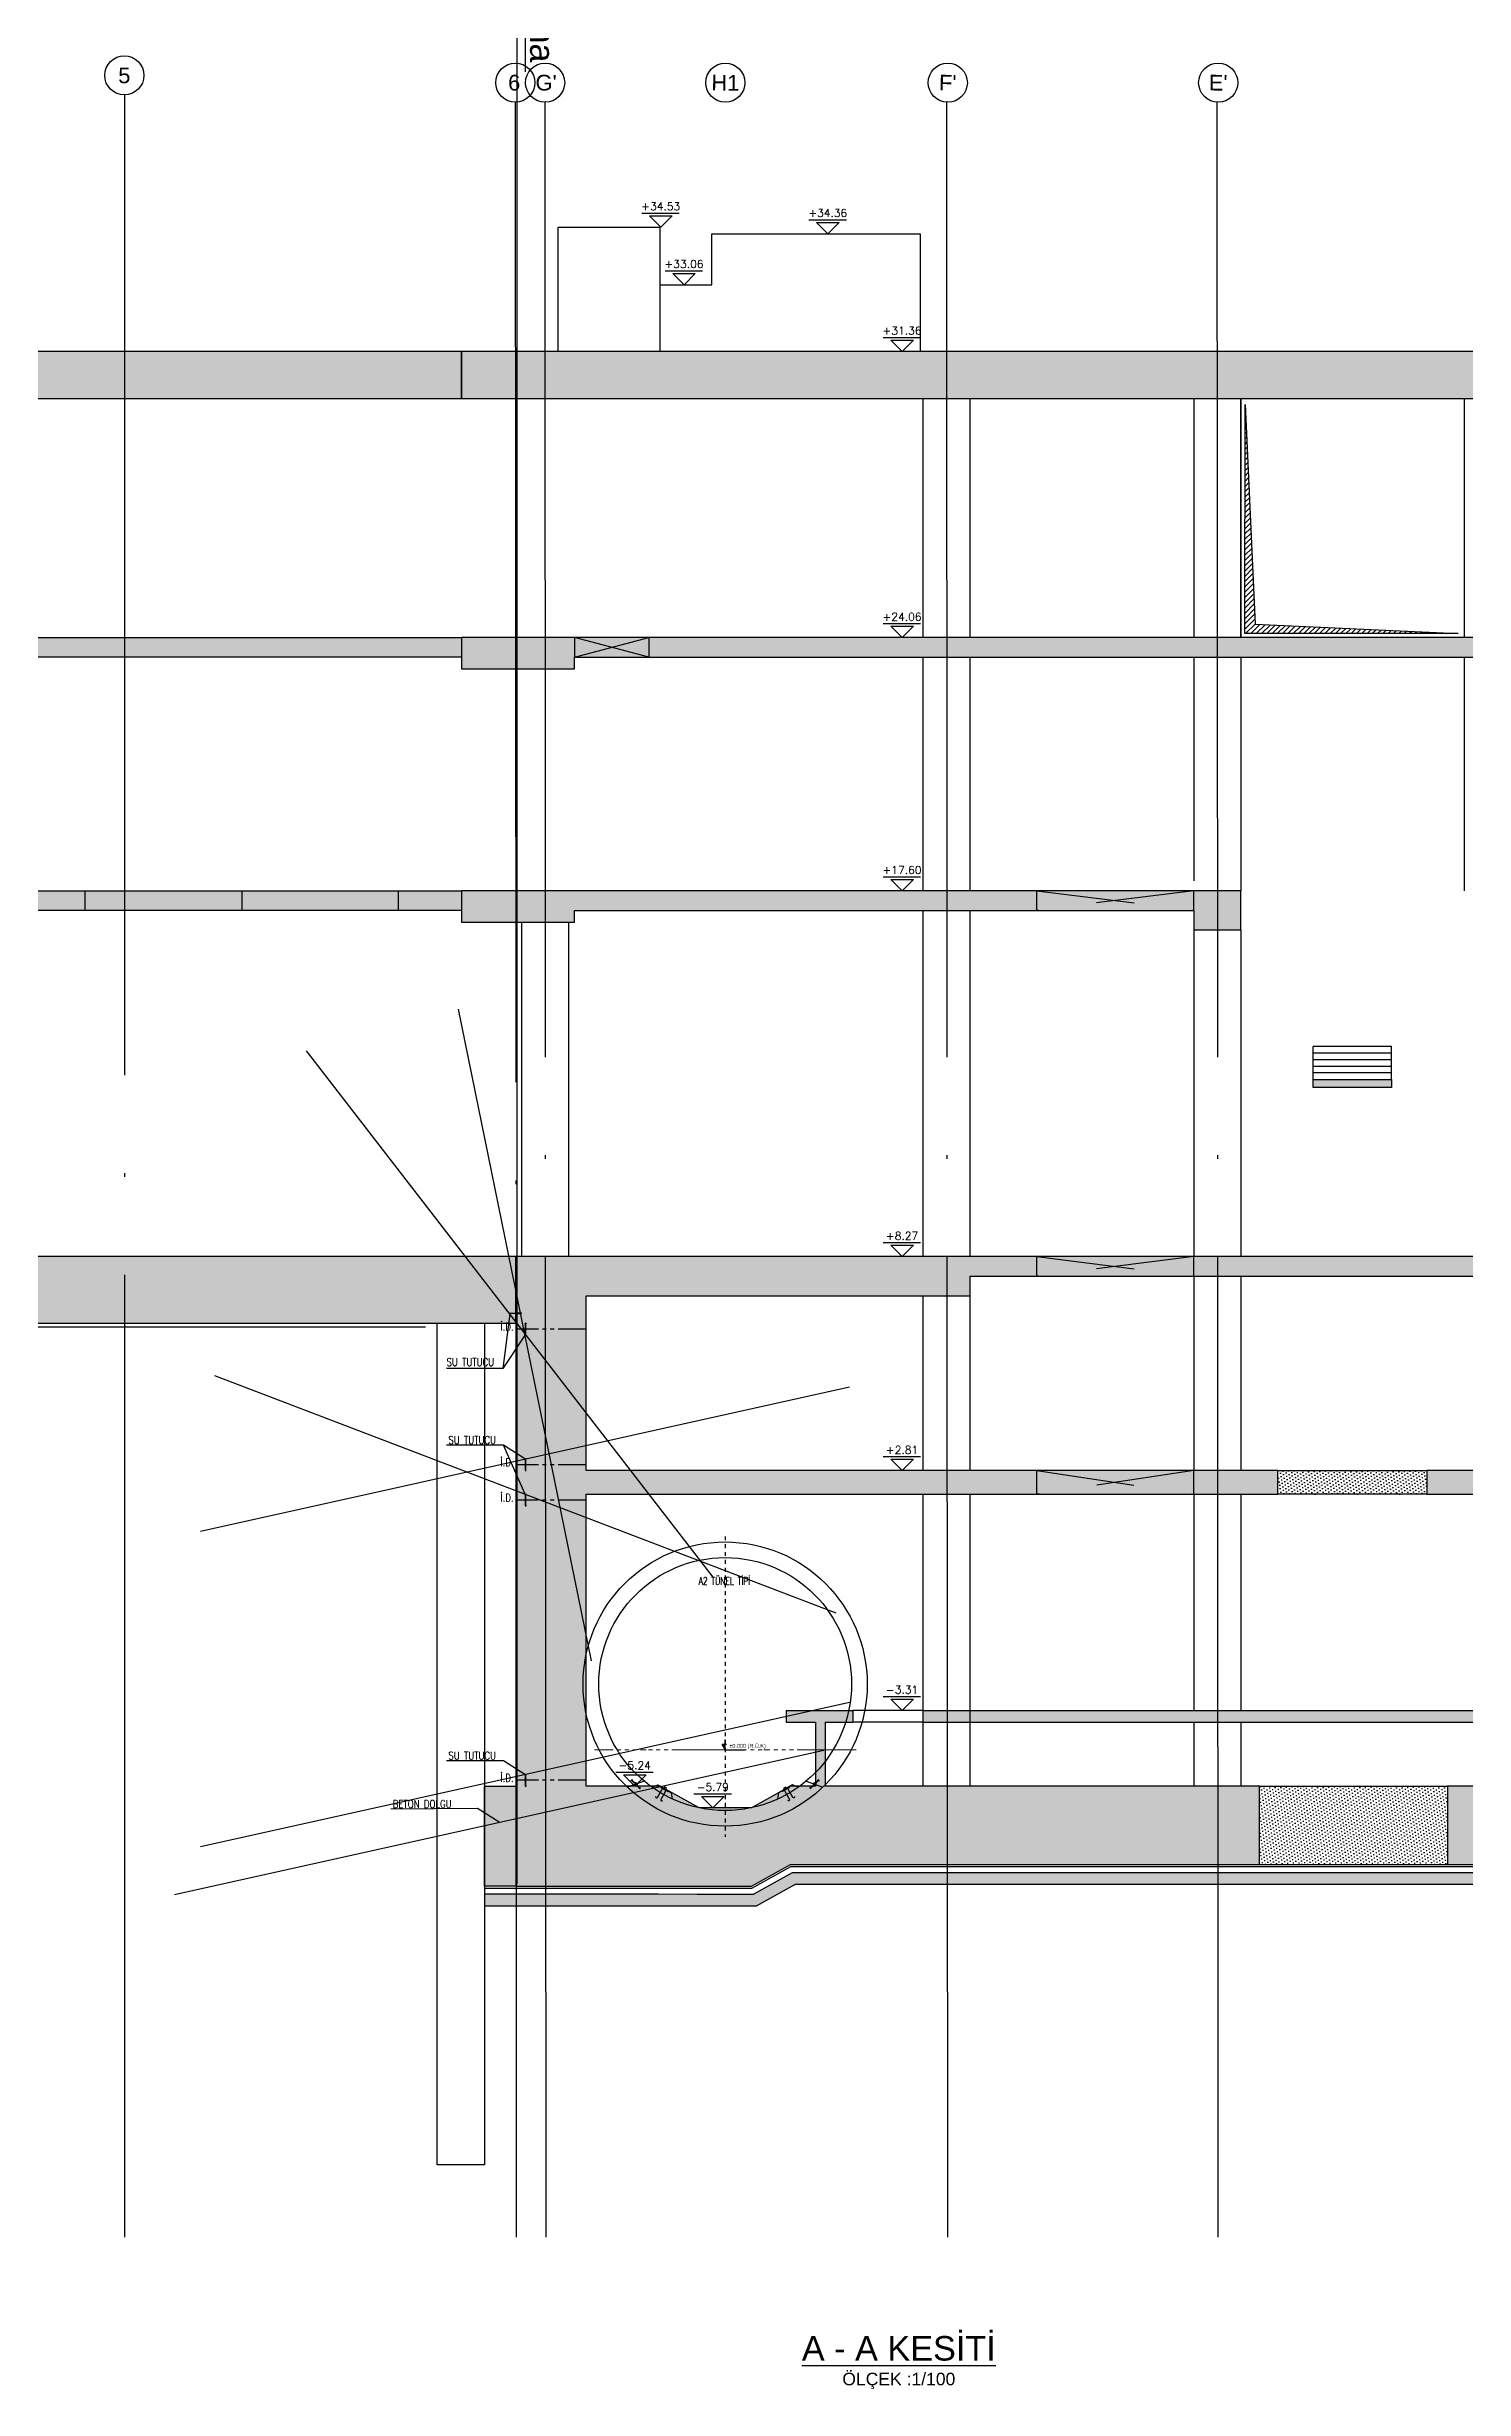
# Model space of a CAD drawing. Header units: millimetres. Extents: x 400382 to 401267, y 4543945 to 4544126.
# Drawn here: x 400607 to 400643.1, y 4543945 to 4544004.8 of the extents above; entities that cross this region are included whole.
import ezdxf
from ezdxf.enums import TextEntityAlignment as Align

# ---------------------------------------------------------------- set-up
doc = ezdxf.new("R2010")
doc.units = ezdxf.units.MM
for name, pattern in [('ACAD_ISO05W100', [33, 24, -3, 0, -3, 0, -3]), ('AKS', [3, 2.5, -0.25, 0, -0.25]), ('CIZGI', [0.4, 0.25, -0.15]), ('CONTINU', [0]), ('DASHDOT', [1, 0.5, -0.25, 0, -0.25]), ('DASHDOT2', [0.5, 0.25, -0.125, 0, -0.125]), ('HIDDEN2', [4.7625, 3.175, -1.5875])]:
    doc.linetypes.add(name, pattern=pattern)
for name, color, linetype in [('aks prota', 2, 'AKS'), ('AXIS', 8, 'DASHDOT2'), ('boşluk prota', 2, 'Continuous'), ('boşluk taraması prota', 252, 'Continuous'), ('caks prota', 4, 'Continuous'), ('görünüş prota', 4, 'Continuous'), ('iderzi_PROTA', 3, 'Continuous'), ('inşaat derzi prota', 11, 'Continuous'), ('KALIP', 1, 'Continuous'), ('kesik prota', 2, 'CIZGI'), ('kesit prota', 1, 'Continuous'), ('kesit tarama prota', 252, 'Continuous'), ('KOT', 7, 'Continuous'), ('kot prota', 4, 'Continuous'), ('LINE V2', 7, 'Continuous'), ('not prota', 2, 'Continuous'), ('not yazısı prota', 6, 'Continuous'), ('not çizgisi prota', 4, 'Continuous'), ('OLCU', 5, 'Continuous'), ('PRT-CST-rc_level', 6, 'Continuous'), ('PRT-CST-rc_levermark', 4, 'Continuous'), ('st_s_su tutucu', 2, 'Continuous'), ('st_s_ölçü', 4, 'Continuous'), ('t35 prota', 3, 'Continuous'), ('taks prota', 7, 'Continuous'), ('tplan prota', 7, 'Continuous'), ('WATER STOP_B', 5, 'Continuous')]:
    doc.layers.add(name, color=color, linetype=linetype)
doc.layers.add('PRT-Geo-Axis', color=12, linetype='DASHDOT', lineweight=18)
doc.layers.add('PRT-KD-kazik', color=172, linetype='Continuous', lineweight=25)
doc.styles.add('Arial', font='Arial.ttf')
doc.styles.add('OLCU', font='romanstw.shx')
doc.styles.add('SIMPLXTW', font='simplxtw.shx', dxfattribs={"width": 0.6, "height": 125})
doc.styles.add('TAKS', font='Arial Unicode.ttf')
doc.styles.add('TEXT250', font='romanstw.shx', dxfattribs={"width": 0.8, "height": 25})
doc.styles.add('TSIMPLEX', font='romanstw.shx')
doc.styles.add('TUNNELCONSULT', font='Arial.ttf')
doc.dimstyles.new('1-50', dxfattribs={"dimtxt": 10, "dimasz": 4, "dimexe": 4, "dimexo": 8, "dimgap": 4, "dimtad": 1, "dimdec": 1, "dimrnd": 0.05, "dimzin": 9, "dimdsep": 46, "dimtxsty": 'OLCU', "dimblk1": 'OBLIQUE', "dimblk2": 'OBLIQUE', "dimsah": 1, "dimcen": 2, "dimdle": 4, "dimclrd": 4, "dimclre": 4, "dimclrt": 3, "dimadec": 1, "dimazin": 0, "dimtfac": 1, "dimtdec": 1, "dimtix": 1, "dimtmove": 2, "dimatfit": 3, "dimldrblk": 'OBLIQUE', "dimfxl": 1, "dimtvp": 1, "dimtolj": 1, "dimtzin": 1, "dimarcsym": 0})
pattern_1 = [(36, (401072.591355, 4543652.44854), (-0.014547592, 0.087543451), [0, -0.079375])]

# ---------------------------------------------------------------- blocks, each defined once
blk = doc.blocks.new('KOTK5')
at = {"layer": 'PRT-CST-rc_levermark'}
blk.add_line((217, 160), (-213, 160), dxfattribs=at)
blk.add_lwpolyline([(130, 130), (-130, 130), (0, 0)], close=True, dxfattribs=at)
at = {"layer": 'PRT-CST-rc_level', "style": 'OLCU'}
blk.add_attdef('000.00', text='', height=90, dxfattribs=at).set_placement((0, 193), align=Align.CENTER)
blk = doc.blocks.new('_Oblique')
at = {"layer": 'st_s_ölçü', "lineweight": -2}
blk.add_line((-0.5, -0.5), (0.5, 0.5), dxfattribs=at)
blk = doc.blocks.new('D')
at = {"layer": 'st_s_su tutucu', "linetype": 'CONTINU', "ltscale": 0.2}
for p, q in [((-39988, 52508), (-39993, 52508)), ((-39993, 52508), (-39993, 52507)), ((-39993, 52507), (-39991, 52506)), ((-39991, 52499), (-39992, 52499)), ((-39992, 52499), (-39992, 52498)), ((-39992, 52498), (-39991, 52498)), ((-39991, 52489), (-39992, 52489)), ((-39992, 52489), (-39992, 52488)), ((-39992, 52488), (-39991, 52488)), ((-39991, 52479), (-39992, 52479)), ((-39992, 52479), (-39992, 52478)), ((-39992, 52478), (-39991, 52478)), ((-39992, 52468), (-39992, 52469)), ((-39992, 52469), (-39991, 52469)), ((-39991, 52468), (-39992, 52468)), ((-39991, 52506), (-39991, 52499)), ((-39991, 52498), (-39991, 52489)), ((-39991, 52488), (-39991, 52479)), ((-39991, 52469), (-39991, 52478)), ((-39991, 52459), (-39991, 52468)), ((-39990, 52506), (-39988, 52507)), ((-39990, 52499), (-39990, 52506)), ((-39989, 52499), (-39990, 52499)), ((-39990, 52489), (-39990, 52498)), ((-39990, 52498), (-39989, 52498)), ((-39989, 52489), (-39990, 52489)), ((-39990, 52479), (-39990, 52488)), ((-39990, 52488), (-39989, 52488)), ((-39989, 52479), (-39990, 52479)), ((-39990, 52478), (-39989, 52478)), ((-39990, 52478), (-39990, 52469)), ((-39990, 52469), (-39989, 52469)), ((-39989, 52468), (-39990, 52468)), ((-39990, 52468), (-39990, 52459)), ((-39989, 52498), (-39989, 52499)), ((-39989, 52488), (-39989, 52489)), ((-39989, 52478), (-39989, 52479)), ((-39989, 52469), (-39989, 52468)), ((-39988, 52507), (-39988, 52508)), ((-39993, 52449), (-39991, 52450)), ((-39993, 52448), (-39993, 52449)), ((-39988, 52448), (-39993, 52448)), ((-39992, 52458), (-39992, 52459)), ((-39992, 52459), (-39991, 52459)), ((-39991, 52458), (-39992, 52458)), ((-39991, 52450), (-39991, 52458)), ((-39990, 52459), (-39989, 52459)), ((-39989, 52458), (-39990, 52458)), ((-39990, 52458), (-39990, 52450)), ((-39990, 52450), (-39988, 52449)), ((-39989, 52459), (-39989, 52458)), ((-39988, 52449), (-39988, 52448))]:
    blk.add_line(p, q, dxfattribs=at)
blk = doc.blocks.new('KESITKOT')
at = {"layer": 'KOT', "linetype": 'Continuous'}
h = blk.add_hatch(dxfattribs=at)
h.set_pattern_fill('ANSI31', color=5, scale=200, angle=45, style=0)
h.set_pattern_definition([(90, (63253.653, -35392.017), (25, 5e-15), [])])
h.paths.add_polyline_path([(-150, 260), (0, 260), (0, 0)])
at = {"layer": 'KOT', "color": 4, "linetype": 'Continuous'}
for p, q in [((75, 260), (-150, 260)), ((0, 0), (-150, 260)), ((0, 0), (0, 520)), ((0, 0), (1000, 0))]:
    blk.add_line(p, q, dxfattribs=at)
at = {"layer": 'KOT', "color": 7, "linetype": 'Continuous', "style": 'SIMPLXTW', "width": 0.7}
blk.add_attdef('%%P0.000', (216, 100), '', height=200, dxfattribs=at)
blk = doc.blocks.new('A$C05c5180b')
at = {"layer": 'AXIS', "color": 8, "linetype": 'DASHDOT', "ltscale": 3}
blk.add_line((909, 7722), (909, 60), dxfattribs=at)
at = {"layer": 'KALIP'}
for p, q in [((-1158, 1480), (-1585, 1325)), ((-955, 1324), (-806, 1383)), ((-806, 1383), (-459, 1183)), ((2624, 1383), (2278, 1183)), ((2774, 1324), (2624, 1383)), ((2977, 1480), (3404, 1325)), ((-435, 1024), (-459, 1183)), ((2254, 1024), (2278, 1183))]:
    blk.add_line(p, q, dxfattribs=at)
at = {"layer": 'KALIP', "elevation": 0}
for points in [[(-638, 1333), (-658, 1298), (-606, 1268), (-586, 1303)], [(2457, 1333), (2477, 1298), (2425, 1268), (2405, 1303)]]:
    blk.add_lwpolyline(points, close=True, dxfattribs=at)
at = {"layer": 'KALIP'}
for radius in [3625, 3225]:
    blk.add_circle((909, 3955), radius, dxfattribs=at)
at = {"layer": 'LINE V2', "color": 4, "elevation": 0}
for points in [[(-861, 1086, 1), (-818, 1061), (-696, 1274, -0.414214), (-668, 1281), (-616, 1251, -0.414214), (-609, 1224), (-731, 1011, 1), (-688, 986, -1)], [(2680, 1086, -1), (2637, 1061), (2514, 1274, 0.414214), (2487, 1281), (2435, 1251, 0.414214), (2428, 1224), (2550, 1011, -1), (2507, 986, 1)]]:
    blk.add_lwpolyline(points, format="xyb", dxfattribs=at)
for points in [[(-729, 1316), (-556, 1216), (-546, 1233), (-719, 1333)], [(2548, 1316), (2374, 1216), (2364, 1233), (2538, 1333)]]:
    blk.add_lwpolyline(points, close=True, dxfattribs=at)
at = {"layer": 'PRT-Geo-Axis', "linetype": 'DASHDOT', "ltscale": 3}
blk.add_line((4252, 2280), (-2415, 2280), dxfattribs=at)
at = {"layer": 'WATER STOP_B', "color": 3}
for points in [[(-1339, 1405, 0.57735), (-1339, 1408), (-1368, 1436, 0.57735), (-1371, 1435), (-1378, 1408, -0.57735), (-1381, 1407), (-1419, 1444), (-1424, 1439), (-1427, 1443), (-1422, 1447), (-1450, 1474), (-1454, 1469), (-1458, 1472), (-1453, 1477), (-1470, 1493), (-1488, 1490), (-1492, 1494), (-1467, 1520), (-1463, 1515), (-1466, 1498), (-1449, 1481), (-1444, 1486), (-1441, 1483), (-1445, 1478), (-1418, 1452), (-1414, 1457), (-1410, 1453), (-1415, 1448), (-1383, 1418, 0.57735), (-1380, 1419), (-1374, 1445, -0.57735), (-1370, 1446), (-1329, 1405, -0.57735), (-1330, 1402), (-1355, 1395, 0.57735), (-1356, 1392), (-1324, 1361), (-1320, 1366), (-1316, 1363), (-1321, 1358), (-1294, 1332), (-1289, 1337), (-1285, 1333), (-1290, 1328), (-1273, 1312), (-1255, 1316), (-1251, 1312), (-1276, 1286), (-1280, 1290), (-1277, 1308), (-1294, 1324), (-1299, 1319), (-1302, 1323), (-1298, 1327), (-1325, 1354), (-1330, 1349), (-1333, 1352), (-1328, 1357), (-1366, 1394, -0.57735), (-1366, 1397)], [(3158, 1405, -0.57735), (3157, 1408), (3186, 1436, -0.57735), (3190, 1435), (3196, 1408, 0.57735), (3200, 1407), (3238, 1444), (3242, 1439), (3246, 1443), (3241, 1447), (3268, 1474), (3273, 1469), (3277, 1472), (3272, 1477), (3289, 1493), (3307, 1490), (3311, 1494), (3286, 1520), (3282, 1515), (3285, 1498), (3268, 1481), (3263, 1486), (3260, 1483), (3264, 1478), (3237, 1452), (3232, 1457), (3229, 1453), (3234, 1448), (3202, 1418, -0.57735), (3199, 1419), (3193, 1445, 0.57735), (3189, 1446), (3148, 1405, 0.57735), (3148, 1402), (3174, 1395, -0.57735), (3174, 1392), (3143, 1361), (3138, 1366), (3135, 1363), (3140, 1358), (3112, 1332), (3108, 1337), (3104, 1333), (3109, 1328), (3092, 1312), (3074, 1316), (3070, 1312), (3095, 1286), (3099, 1290), (3096, 1308), (3113, 1324), (3118, 1319), (3121, 1323), (3117, 1327), (3144, 1354), (3148, 1349), (3152, 1352), (3147, 1357), (3185, 1394, 0.57735), (3184, 1397)]]:
    blk.add_lwpolyline(points, format="xyb", close=True, dxfattribs=at)
at = {"layer": 'OLCU'}
ref = blk.add_blockref('KESITKOT', (909, 2280), dxfattribs=dict(at, xscale=0.4999999999987873, yscale=0.4999999999987873, zscale=0.4999999999987873))
ref.add_attrib('%%P0.000', '%%P0.000 (R.Ü.K)', (1017, 2330), dxfattribs={"layer": 'KOT', "color": 1, "linetype": 'Continuous', "height": 100, "style": 'TUNNELCONSULT'})
at = {"layer": 'not prota', "style": 'TEXT250', "width": 0.7}
blk.add_text('A2 TÜNEL TİPİ', height=200, dxfattribs=at).set_placement((891, 6585), align=Align.MIDDLE_CENTER)

msp = doc.modelspace()

# ---------------------------------------------------------------- hatches: boundary and pattern name
at = {"layer": 'boşluk taraması prota', "ltscale": 2}
h = msp.add_hatch(dxfattribs=at)
h.set_pattern_fill('ANSI31', color=256, scale=0.03, style=0)
h.set_pattern_definition([(45, (399935.30322, 4543578.5004), (-0.067351921, 0.067351921), [])])
h.paths.add_polyline_path([(400637.54141, 4543995.63605), (400637.79369, 4543990.0257), (400642.97759, 4543989.78835), (400637.52759, 4543989.78835)])
at = {"layer": 'kesit tarama prota'}
h = msp.add_hatch(color=256, dxfattribs=at)
h.dxf.hatch_style = 1
h.paths.add_polyline_path([(400617.54174, 4543996.98835), (400581.46437, 4543996.98835), (400581.46437, 4543980.69834), (400581.06437, 4543980.69835), (400581.06437, 4543980.29835), (400582.66437, 4543980.29835), (400582.66437, 4543982.72835), (400582.89206, 4543982.72835), (400582.89206, 4543983.22835), (400582.66437, 4543983.22835), (400582.66437, 4543989.18835), (400617.54174, 4543989.18835), (400617.54174, 4543989.68835), (400582.66437, 4543989.68835), (400582.66437, 4543995.78835), (400617.54174, 4543995.78835)])
h = msp.add_hatch(color=256, dxfattribs=at)
h.dxf.hatch_style = 1
h.paths.add_polyline_path([(400661.6276, 4543996.98835), (400617.54174, 4543996.98835), (400617.54174, 4543995.78835), (400660.1276, 4543995.78835), (400660.1276, 4543973.89881), (400659.8276, 4543973.89881), (400659.8276, 4543968.43835), (400642.17763, 4543968.43835), (400642.17763, 4543967.83835), (400650.62647, 4543967.83835), (400650.62679, 4543967.23835), (400651.22759, 4543967.23835), (400651.22759, 4543967.83835), (400653.6276, 4543967.83835), (400653.6276, 4543966.53835), (400654.2276, 4543966.53835), (400654.2276, 4543967.83835), (400659.8276, 4543967.83835), (400659.8276, 4543960.38835), (400657.93603, 4543960.38835), (400656.94674, 4543959.83834), (400655.60665, 4543959.83834), (400654.61735, 4543960.38835), (400653.97702, 4543960.38835), (400653.97702, 4543962.01835), (400654.72759, 4543962.01835), (400654.72759, 4543962.31835), (400653.02763, 4543962.31835), (400653.02763, 4543962.01835), (400653.72702, 4543962.01835), (400653.72702, 4543960.38835), (400642.70187, 4543960.38835), (400642.70187, 4543958.38835), (400654.09877, 4543958.38835), (400655.08807, 4543957.83834), (400657.46531, 4543957.83834), (400658.45461, 4543957.83835), (400661.6276, 4543957.83835)])
h = msp.add_hatch(color=256, dxfattribs=at)
h.dxf.hatch_style = 1
h.paths.add_polyline_path([(400654.5276, 4543989.68832), (400617.54174, 4543989.68835), (400617.54174, 4543988.88835), (400620.42803, 4543988.88835), (400620.42803, 4543989.18835), (400654.0276, 4543989.18832), (400654.0276, 4543988.6882), (400654.5276, 4543988.6882)])
h = msp.add_hatch(dxfattribs=at)
h.set_pattern_fill('DOTS', color=2, scale=0.05, angle=36)
h.set_pattern_definition(pattern_1)
h.paths.add_polyline_path([(400607.94207, 4543983.22835), (400599.94207, 4543983.22835), (400599.94207, 4543982.72835), (400607.94207, 4543982.72835)])
h.paths.add_polyline_path([(400615.94167, 4543983.22835), (400611.94207, 4543983.22835), (400611.94207, 4543982.72835), (400615.94167, 4543982.72835)])
h = msp.add_hatch(color=256, dxfattribs=at)
h.dxf.hatch_style = 1
h.paths.add_polyline_path([(400607.94207, 4543983.22835), (400611.94207, 4543983.22835), (400611.94207, 4543982.72835), (400607.94207, 4543982.72835)])
h = msp.add_hatch(color=256, dxfattribs=at)
h.dxf.hatch_style = 1
h.paths.add_polyline_path([(400615.94167, 4543983.22835), (400617.54174, 4543983.22835), (400617.54174, 4543982.72835), (400615.94167, 4543982.72835)])
h = msp.add_hatch(color=256, dxfattribs=at)
h.dxf.hatch_style = 1
h.paths.add_polyline_path([(400637.42768, 4543983.22835), (400617.54174, 4543983.22835), (400617.54174, 4543982.42835), (400620.42803, 4543982.42835), (400620.42803, 4543982.72835), (400636.22759, 4543982.72835), (400636.22759, 4543982.22835), (400637.42768, 4543982.22835)])
h = msp.add_hatch(color=256, dxfattribs=at)
h.dxf.hatch_style = 1
h.paths.add_polyline_path([(400641.27468, 4543978.41065), (400639.27468, 4543978.41065), (400639.27468, 4543978.21065), (400641.27468, 4543978.21065)], flags=17)
h = msp.add_hatch(color=256, dxfattribs=at)
h.dxf.hatch_style = 1
h.paths.add_polyline_path([(400618.92759, 4543973.89835), (400582.66437, 4543973.89835), (400582.66437, 4543974.59834), (400581.06437, 4543974.59835), (400581.06437, 4543974.19835), (400581.46437, 4543974.19835), (400581.46437, 4543972.19835), (400618.92759, 4543972.19835)])
h = msp.add_hatch(color=256, dxfattribs=at)
h.dxf.hatch_style = 1
h.paths.add_polyline_path([(400654.22759, 4543973.89835), (400618.92759, 4543973.89835), (400618.92759, 4543957.83835), (400624.94132, 4543957.83835), (400625.93693, 4543958.38835), (400637.90187, 4543958.38835), (400637.90187, 4543960.38835), (400626.82702, 4543960.38835), (400626.82702, 4543962.01835), (400627.52809, 4543962.01835), (400627.52809, 4543962.31835), (400625.82759, 4543962.31835), (400625.82759, 4543962.01835), (400626.57702, 4543962.01835), (400626.57702, 4543960.38835), (400625.93693, 4543960.38835), (400624.94132, 4543959.83533), (400623.61206, 4543959.83533), (400622.61735, 4543960.38835), (400620.72759, 4543960.38835), (400620.72759, 4543967.83835), (400638.37763, 4543967.83835), (400638.37763, 4543968.43835), (400620.72759, 4543968.43835), (400620.72759, 4543972.89835), (400630.52759, 4543972.89835), (400630.52759, 4543973.39835), (400654.22759, 4543973.39835)])
h = msp.add_hatch(dxfattribs=at)
h.set_pattern_fill('DOTS', color=2, scale=0.05, angle=36)
h.set_pattern_definition(pattern_1)
h.paths.add_polyline_path([(400638.37763, 4543968.43835), (400638.37763, 4543967.83835), (400642.17763, 4543967.83835), (400642.17763, 4543968.43835)])
h = msp.add_hatch(color=256, dxfattribs=at)
h.dxf.hatch_style = 1
h.paths.add_polyline_path([(400651.22763, 4543962.31835), (400629.32759, 4543962.31835), (400629.32759, 4543962.01835), (400651.22763, 4543962.01835)])
h = msp.add_hatch(color=256, dxfattribs=at)
h.dxf.hatch_style = 1
h.paths.add_polyline_path([(400618.92759, 4543960.38835), (400618.1276, 4543960.38835), (400618.1276, 4543957.83835), (400618.92759, 4543957.83835)])
h = msp.add_hatch(dxfattribs=at)
h.set_pattern_fill('DOTS', color=2, scale=0.05, angle=36)
h.set_pattern_definition([(36, (400679.324656, 4543652.44854), (-0.014547592, 0.087543451), [0, -0.079375])])
h.paths.add_polyline_path([(400642.70187, 4543960.38835), (400637.90187, 4543960.38835), (400637.90187, 4543958.38835), (400642.70187, 4543958.38835)])
h = msp.add_hatch(dxfattribs=at)
h.set_pattern_fill('AR-CONC', color=253, scale=0.001)
h.set_pattern_definition([(50, (401072.59135, 4543652.44854), (0.18218467, -0.015939086), [0.01905, -0.20955]), (355, (401072.59135, 4543652.44854), (-0.03524342, 0.191056845), [0.01524, -0.167640584]), (100.451445, (401072.60654, 4543652.44721), (0.146941247, 0.17511775), [0.01619001, -0.178090245]), (46.1842, (401072.59135, 4543652.49934), (0.27107904, -0.04204233), [0.028575, -0.314325]), (96.63556, (401072.61394, 4543652.49584), (0.23740413, 0.24742612), [0.02428502, -0.26713561]), (351.18415, (401072.59135, 4543652.49934), (0.23740413, 0.24742612), [0.02285997, -0.25145973]), (21, (401072.61675, 4543652.48664), (0.15161439, -0.1022652), [0.01905, -0.20955]), (326, (401072.61675, 4543652.48664), (0.06180203, 0.184187966), [0.01524, -0.16764]), (71.451445, (401072.62939, 4543652.47812), (0.21341642, 0.08192277), [0.01619001, -0.17808994]), (37.5, (401072.591355, 4543652.44854), (0.003088603, 0.084555039), [0, -0.165608, 0, -0.17018, 0, -0.168275]), (7.5, (401072.591355, 4543652.44854), (0.066819663, 0.100180575), [0, -0.097028, 0, -0.161798, 0, -0.064135]), (327.5, (401072.53471, 4543652.44854), (0.135590595, -0.005728744), [0, -0.0635, 0, -0.19812, 0, -0.26289]), (317.5, (401072.50931, 4543652.44854), (0.148129181, 0.02542649), [0, -0.08255, 0, -0.131572, 0, -0.18669])])
h.paths.add_polyline_path([(400654.04692, 4543958.18835), (400625.98874, 4543958.18835), (400624.99313, 4543957.63533), (400623.5602, 4543957.63533), (400622.56549, 4543957.63835), (400618.1276, 4543957.63835), (400618.1276, 4543957.33835), (400622.48771, 4543957.33835), (400623.48242, 4543957.33533), (400625.07086, 4543957.33533), (400626.06647, 4543957.88835), (400653.96913, 4543957.88835), (400654.95843, 4543957.33834), (400657.59496, 4543957.33834), (400658.58425, 4543957.33835), (400662.4276, 4543957.33835), (400662.4276, 4543957.63835), (400658.50647, 4543957.63835), (400657.51717, 4543957.63834), (400655.03621, 4543957.63834)])

# ---------------------------------------------------------------- linework, layer by layer
at = {"layer": 'aks prota', "ltscale": 10}
for p, q in [((400608.94241, 4544003.5287), (400608.94241, 4543948.88764)), ((400618.9177, 4544003.34261), (400618.94241, 4543948.88764)), ((400619.70227, 4543948.88764), (400619.67756, 4544003.34261)), ((400629.95215, 4543948.88764), (400629.92744, 4544003.34261)), ((400636.85196, 4543948.88764), (400636.82725, 4544003.34261))]:
    msp.add_line(p, q, dxfattribs=at)
at = {"layer": 'boşluk prota', "ltscale": 0.05}
msp.add_lwpolyline([(400637.54141, 4543995.63605), (400637.79369, 4543990.0257), (400642.97759, 4543989.78835), (400637.52759, 4543989.78835)], close=True, dxfattribs=at)
at = {"layer": 'caks prota', "ltscale": 0.05}
for centre in [(400608.94241, 4544004.0287), (400618.9177, 4544003.84261), (400619.67758, 4544003.84261), (400624.27759, 4544003.842), (400629.95215, 4544003.842), (400636.85196, 4544003.842)]:
    msp.add_circle(centre, 0.5, dxfattribs=at)
at = {"layer": 'görünüş prota'}
for p, q in [((400620.01228, 4543996.98835), (400620.01228, 4544000.15835)), ((400622.612, 4543996.98835), (400622.612, 4544000.15835)), ((400629.247, 4543999.98835), (400629.247, 4543996.98835)), ((400629.32759, 4543989.68835), (400629.32759, 4543995.78835)), ((400630.52759, 4543989.68835), (400630.52759, 4543995.78835)), ((400636.22759, 4543995.78835), (400636.22759, 4543989.68835)), ((400637.42759, 4543995.78835), (400637.42759, 4543989.68835)), ((400643.12759, 4543995.78835), (400643.12759, 4543989.68835)), ((400629.32759, 4543983.22835), (400629.32759, 4543989.18835)), ((400630.52759, 4543983.22835), (400630.52759, 4543989.18835)), ((400636.22759, 4543989.18835), (400636.22759, 4543983.47835)), ((400637.42759, 4543989.18835), (400637.42759, 4543983.22835)), ((400643.12759, 4543989.18835), (400643.12759, 4543983.22835)), ((400619.07759, 4543982.42835), (400619.07759, 4543973.89835)), ((400620.27759, 4543982.42835), (400620.27759, 4543973.89835)), ((400629.32759, 4543973.89835), (400629.32759, 4543982.72835)), ((400630.52759, 4543973.89835), (400630.52759, 4543982.72835)), ((400636.22759, 4543982.22835), (400636.22759, 4543973.89835)), ((400637.42759, 4543982.22835), (400637.42759, 4543973.89835)), ((400636.22759, 4543973.39835), (400636.22759, 4543968.43835)), ((400637.42759, 4543973.39835), (400637.42759, 4543968.43835)), ((400629.32759, 4543968.43835), (400629.32759, 4543972.89835)), ((400630.52759, 4543968.43835), (400630.52759, 4543972.89835)), ((400629.32759, 4543962.31835), (400629.32759, 4543967.83835)), ((400630.52759, 4543962.31835), (400630.52759, 4543967.83835)), ((400636.22759, 4543967.83835), (400636.22759, 4543962.31835)), ((400637.42759, 4543967.83835), (400637.42759, 4543962.31835)), ((400629.32759, 4543960.38835), (400629.32759, 4543962.01835)), ((400630.52759, 4543960.38835), (400630.52759, 4543962.31835)), ((400636.22759, 4543962.01835), (400636.22759, 4543960.38835)), ((400637.42759, 4543962.01835), (400637.42759, 4543960.38835))]:
    msp.add_line(p, q, dxfattribs=at)
at = {"layer": 'görünüş prota', "color": 4}
for p, q in [((400641.27468, 4543979.26065), (400639.27468, 4543979.26065)), ((400641.27468, 4543979.09065), (400639.27468, 4543979.09065)), ((400641.27468, 4543978.92065), (400639.27468, 4543978.92065)), ((400641.27468, 4543978.75065), (400639.27468, 4543978.75065)), ((400641.27468, 4543978.58065), (400639.27468, 4543978.58065))]:
    msp.add_line(p, q, dxfattribs=at)
at = {"layer": 'görünüş prota'}
for points in [[(400620.01228, 4544000.15835), (400622.612, 4544000.15835)], [(400622.62875, 4543998.68856), (400623.93154, 4543998.68856), (400623.93154, 4543999.98835), (400629.247, 4543999.98835)], [(400599.94207, 4543983.22835), (400607.94207, 4543983.22835)], [(400611.94207, 4543983.22835), (400615.94167, 4543983.22835)], [(400607.94207, 4543982.72835), (400599.94207, 4543982.72835)], [(400615.94167, 4543982.72835), (400611.94207, 4543982.72835)], [(400616.6276, 4543972.09835), (400581.36437, 4543972.09835), (400581.36437, 4543972.19835)], [(400638.37763, 4543968.43835), (400642.17763, 4543968.43835)], [(400642.17763, 4543967.83835), (400638.37763, 4543967.83835)], [(400637.90187, 4543960.38835), (400642.70187, 4543960.38835)], [(400618.1276, 4543957.78835), (400622.60439, 4543957.78835), (400623.5991, 4543957.78533), (400624.95427, 4543957.78533), (400625.94988, 4543958.33835), (400654.08581, 4543958.33835), (400655.07511, 4543957.78834), (400657.47828, 4543957.78834), (400658.46757, 4543957.78835), (400662.4276, 4543957.78835)], [(400618.1276, 4543957.63835), (400622.56549, 4543957.63835), (400623.5602, 4543957.63533), (400624.99313, 4543957.63533), (400625.98874, 4543958.18835), (400654.04692, 4543958.18835), (400655.03621, 4543957.63834), (400657.51717, 4543957.63834), (400658.50647, 4543957.63835), (400662.4276, 4543957.63835)], [(400618.1276, 4543957.33835), (400622.48771, 4543957.33835), (400623.48242, 4543957.33533), (400625.07086, 4543957.33533), (400626.06647, 4543957.88835), (400653.96913, 4543957.88835), (400654.95843, 4543957.33834), (400657.59496, 4543957.33834), (400658.58425, 4543957.33835), (400662.4276, 4543957.33835), (400662.4276, 4543957.78835)], [(400637.90187, 4543958.38835), (400642.70187, 4543958.38835)]]:
    msp.add_lwpolyline(points, dxfattribs=at)
msp.add_lwpolyline([(400637.42759, 4543995.78835), (400643.12759, 4543995.78835), (400643.12759, 4543989.68835), (400637.42759, 4543989.68835)], close=True, dxfattribs=at)
at = {"layer": 'görünüş prota', "color": 4}
for points in [[(400639.27468, 4543978.41065), (400639.27468, 4543979.26065)], [(400641.27468, 4543978.41065), (400641.27468, 4543979.26065)]]:
    msp.add_lwpolyline(points, dxfattribs=at)
at = {"layer": 'görünüş prota', "linetype": 'HIDDEN2'}
for points in [[(400629.32759, 4543962.31835), (400627.52809, 4543962.31835)], [(400629.32759, 4543962.01835), (400627.52809, 4543962.01835)]]:
    msp.add_lwpolyline(points, dxfattribs=at)
at = {"layer": 'iderzi_PROTA', "linetype": 'ACAD_ISO05W100', "ltscale": 2}
msp.add_line((400618.96354, 4543957.88835), (400618.96354, 4544009.79973), dxfattribs=at)
at = {"layer": 'inşaat derzi prota', "linetype": 'ACAD_ISO05W100', "ltscale": 0.03}
for points in [[(400620.72759, 4543972.04835), (400618.92759, 4543972.04835)], [(400620.72759, 4543968.58835), (400618.92759, 4543968.58835)], [(400620.72759, 4543967.68835), (400618.92759, 4543967.68835)], [(400620.72759, 4543960.53835), (400618.92759, 4543960.53835)]]:
    msp.add_lwpolyline(points, dxfattribs=at)
at = {"layer": 'kesik prota', "ltscale": 10}
for points in [[(400620.42803, 4543989.68834), (400620.42803, 4543989.18835), (400622.32875, 4543989.68834), (400622.32875, 4543989.18834), (400620.42803, 4543989.68834)], [(400636.22759, 4543983.22835), (400632.22759, 4543982.72835), (400632.22759, 4543983.22835), (400636.22759, 4543982.72835), (400636.22759, 4543983.22835)], [(400636.22759, 4543973.89835), (400632.22759, 4543973.39835), (400632.22759, 4543973.89835), (400636.22759, 4543973.39835), (400636.22759, 4543973.89835)], [(400636.22759, 4543968.43835), (400632.22759, 4543967.83835), (400632.22759, 4543968.43835), (400636.22759, 4543967.83835), (400636.22759, 4543968.43835)]]:
    msp.add_lwpolyline(points, dxfattribs=at)
at = {"layer": 'kesit prota', "color": 1}
for p, q in [((400625.82759, 4543962.31835), (400627.52809, 4543962.31835)), ((400625.82759, 4543962.31835), (400625.82759, 4543962.01835)), ((400625.82759, 4543962.01835), (400626.57702, 4543962.01835)), ((400626.57702, 4543962.01835), (400626.57702, 4543960.38835)), ((400626.82702, 4543962.01835), (400627.52809, 4543962.01835)), ((400626.82702, 4543962.01835), (400626.82702, 4543960.38835)), ((400627.52809, 4543962.31835), (400627.52809, 4543962.01835)), ((400629.32759, 4543962.31835), (400651.22763, 4543962.31835)), ((400629.32759, 4543962.01835), (400629.32759, 4543962.31835)), ((400629.32759, 4543962.01835), (400651.22763, 4543962.01835))]:
    msp.add_line(p, q, dxfattribs=at)
for points in [[(400582.66437, 4543995.78835), (400617.54174, 4543995.78835), (400617.54174, 4543996.98835), (400581.46437, 4543996.98835), (400581.46437, 4543980.69835)], [(400617.54174, 4543996.98835), (400617.54174, 4543995.78835)], [(400661.6276, 4543996.98835), (400617.54174, 4543996.98835)], [(400617.54174, 4543995.78835), (400660.1276, 4543995.78835), (400660.1276, 4543973.89881), (400659.8276, 4543973.89881), (400659.8276, 4543968.43835), (400642.17763, 4543968.43835), (400642.17763, 4543967.83835), (400650.61647, 4543967.83835)], [(400582.66437, 4543989.68835), (400617.54174, 4543989.68835), (400617.54174, 4543989.18835), (400582.66437, 4543989.18835)], [(400617.54174, 4543989.68835), (400617.54174, 4543988.88835), (400620.42803, 4543988.88835), (400620.42803, 4543989.18835), (400654.0276, 4543989.18832), (400654.0276, 4543988.6882), (400654.5276, 4543988.6882), (400654.5276, 4543989.68832), (400617.54174, 4543989.68835)], [(400607.94207, 4543983.22835), (400611.94207, 4543983.22835), (400611.94207, 4543982.72835), (400607.94207, 4543982.72835), (400607.94207, 4543983.22835)], [(400615.94167, 4543983.22835), (400617.54174, 4543983.22835), (400617.54174, 4543982.72835), (400615.94167, 4543982.72835), (400615.94167, 4543983.22835)], [(400582.66437, 4543973.89835), (400582.66437, 4543974.59834), (400581.06437, 4543974.59835), (400581.06437, 4543974.19835), (400581.46437, 4543974.19835), (400581.46437, 4543972.19835), (400618.92759, 4543972.19835), (400618.92759, 4543973.89835), (400582.66437, 4543973.89835)], [(400626.57702, 4543960.38835), (400625.93693, 4543960.38835), (400624.94132, 4543959.83533), (400623.61206, 4543959.83533), (400622.61735, 4543960.38835), (400620.72759, 4543960.38835), (400620.72759, 4543967.83835), (400638.37763, 4543967.83835), (400638.37763, 4543968.43835), (400620.72759, 4543968.43835), (400620.72759, 4543972.89835), (400630.52759, 4543972.89835), (400630.52759, 4543973.39835), (400654.22759, 4543973.39835), (400654.22759, 4543973.89835), (400618.92759, 4543973.89835), (400618.92759, 4543957.83835), (400624.94132, 4543957.83835), (400625.93693, 4543958.38835)], [(400618.92759, 4543957.83835), (400618.1276, 4543957.83835), (400618.1276, 4543960.38835), (400618.92759, 4543960.38835)], [(400625.93693, 4543958.38835), (400637.90187, 4543958.38835), (400637.90187, 4543960.38835), (400626.82702, 4543960.38835)], [(400653.72702, 4543960.38835), (400642.70187, 4543960.38835), (400642.70187, 4543958.38835), (400654.09877, 4543958.38835), (400655.08807, 4543957.83834), (400657.46531, 4543957.83834), (400658.45461, 4543957.83835), (400661.6276, 4543957.83835)]]:
    msp.add_lwpolyline(points, dxfattribs=at)
for points in [[(400637.42768, 4543982.22835), (400637.42768, 4543983.22835), (400617.54174, 4543983.22835), (400617.54174, 4543982.42835), (400620.42803, 4543982.42835), (400620.42803, 4543982.72835), (400636.22759, 4543982.72835), (400636.22759, 4543982.22835)], [(400639.27468, 4543978.41065), (400641.27468, 4543978.41065), (400641.27468, 4543978.21065), (400639.27468, 4543978.21065)]]:
    msp.add_lwpolyline(points, close=True, dxfattribs=at)
at = {"layer": 'PRT-Geo-Axis', "linetype": 'DASHDOT', "ltscale": 3}
msp.add_line((400627.60566, 4543961.31835), (400620.93825, 4543961.31835), dxfattribs=at)
at = {"layer": 'PRT-KD-kazik', "color": 3}
msp.add_lwpolyline([(400618.1276, 4543972.19835), (400618.1276, 4543950.72835), (400616.9276, 4543950.72835), (400616.9276, 4543972.19835)], dxfattribs=at)

# ---------------------------------------------------------------- block references
at = {"layer": 'kesit prota', "xscale": 0.001, "yscale": 0.001, "zscale": 0.001}
msp.add_blockref('A$C05c5180b', (400623.36256, 4543959.038), dxfattribs=at)
at = {"layer": 'kot prota', "linetype": 'CONTINU', "ltscale": 0.1}
ref = msp.add_blockref('KOTK5', (400622.62875, 4544000.15835), dxfattribs=dict(at, xscale=-0.002222222222222221, yscale=0.002222222222222222, zscale=0.002222222222222222, rotation=359.9999999998683))
ref.add_attrib('000.00', '+34.53', dxfattribs={"layer": 'PRT-CST-rc_level', "height": 0.2, "style": 'OLCU'}).set_placement((400622.62875, 4544000.58754), align=Align.CENTER)
ref = msp.add_blockref('KOTK5', (400626.89136, 4543999.98835), dxfattribs=dict(at, xscale=-0.002222222222222221, yscale=0.002222222222222222, zscale=0.002222222222222222, rotation=359.9999999998683))
ref.add_attrib('000.00', '+34.36', dxfattribs={"layer": 'PRT-CST-rc_level', "height": 0.2, "style": 'OLCU'}).set_placement((400626.89136, 4544000.41754), align=Align.CENTER)
ref = msp.add_blockref('KOTK5', (400623.22223, 4543998.68856), dxfattribs=dict(at, xscale=-0.002222222222222221, yscale=0.002222222222222222, zscale=0.002222222222222222, rotation=359.9999999998683))
ref.add_attrib('000.00', '+33.06', dxfattribs={"layer": 'PRT-CST-rc_level', "height": 0.2, "style": 'OLCU'}).set_placement((400623.22223, 4543999.11776), align=Align.CENTER)
ref = msp.add_blockref('KOTK5', (400628.78542, 4543996.98835), dxfattribs=dict(at, xscale=-0.002222222222222221, yscale=0.002222222222222222, zscale=0.002222222222222222, rotation=359.9999999998683))
ref.add_attrib('000.00', '+31.36', dxfattribs={"layer": 'PRT-CST-rc_level', "height": 0.2, "style": 'OLCU'}).set_placement((400628.78542, 4543997.41754), align=Align.CENTER)
ref = msp.add_blockref('KOTK5', (400628.78542, 4543989.68835), dxfattribs=dict(at, xscale=-0.002222222222222221, yscale=0.002222222222222222, zscale=0.002222222222222222, rotation=359.9999999998683))
ref.add_attrib('000.00', '+24.06', dxfattribs={"layer": 'PRT-CST-rc_level', "height": 0.2, "style": 'OLCU'}).set_placement((400628.78542, 4543990.11754), align=Align.CENTER)
ref = msp.add_blockref('KOTK5', (400628.78542, 4543983.22835), dxfattribs=dict(at, xscale=-0.002222222222222221, yscale=0.002222222222222222, zscale=0.002222222222222222, rotation=359.9999999998683))
ref.add_attrib('000.00', '+17.60', dxfattribs={"layer": 'PRT-CST-rc_level', "height": 0.2, "style": 'OLCU'}).set_placement((400628.78542, 4543983.65754), align=Align.CENTER)
ref = msp.add_blockref('KOTK5', (400628.78542, 4543973.89835), dxfattribs=dict(at, xscale=-0.002222222222222221, yscale=0.002222222222222222, zscale=0.002222222222222222, rotation=359.9999999998683))
ref.add_attrib('000.00', '+8.27', dxfattribs={"layer": 'PRT-CST-rc_level', "height": 0.2, "style": 'OLCU'}).set_placement((400628.78542, 4543974.32754), align=Align.CENTER)
ref = msp.add_blockref('KOTK5', (400628.78542, 4543968.43835), dxfattribs=dict(at, xscale=-0.002222222222222221, yscale=0.002222222222222222, zscale=0.002222222222222222, rotation=359.9999999998683))
ref.add_attrib('000.00', '+2.81', dxfattribs={"layer": 'PRT-CST-rc_level', "height": 0.2, "style": 'OLCU'}).set_placement((400628.78542, 4543968.86754), align=Align.CENTER)
ref = msp.add_blockref('KOTK5', (400628.78542, 4543962.31835), dxfattribs=dict(at, xscale=-0.002222222222222221, yscale=0.002222222222222222, zscale=0.002222222222222222, rotation=359.9999999998683))
ref.add_attrib('000.00', '-3.31', dxfattribs={"layer": 'PRT-CST-rc_level', "height": 0.2, "style": 'OLCU'}).set_placement((400628.78542, 4543962.74754), align=Align.CENTER)
ref = msp.add_blockref('KOTK5', (400621.96393, 4543960.38835), dxfattribs=dict(at, xscale=-0.002222222222222221, yscale=0.002222222222222222, zscale=0.002222222222222222, rotation=359.9999999998683))
ref.add_attrib('000.00', '-5.24', dxfattribs={"layer": 'PRT-CST-rc_level', "height": 0.2, "style": 'OLCU'}).set_placement((400621.96393, 4543960.81754), align=Align.CENTER)
ref = msp.add_blockref('KOTK5', (400623.95696, 4543959.83533), dxfattribs=dict(at, xscale=-0.002222222222222221, yscale=0.002222222222222222, zscale=0.002222222222222222, rotation=359.9999999998683))
ref.add_attrib('000.00', '-5.79', dxfattribs={"layer": 'PRT-CST-rc_level', "height": 0.2, "style": 'OLCU'}).set_placement((400623.95696, 4543960.26453), align=Align.CENTER)
at = {"layer": 'st_s_ölçü', "xscale": 0.004999999999999999, "yscale": 0.004999999999999999, "zscale": 0.004999999999999999}
for p, rotation in [((400356.53665, 4543772.49719), 269.9999999999667), ((400419.22644, 4544234.43929), 179.9999999999666), ((400419.22644, 4544230.9793), 179.9999999999666), ((400419.22644, 4544230.0793), 179.9999999999666), ((400419.22644, 4544222.92929), 179.9999999999666)]:
    msp.add_blockref('D', p, dxfattribs=dict(at, rotation=rotation))

# ---------------------------------------------------------------- texts
at = {"layer": 'not yazısı prota', "ltscale": 0.05, "style": 'TSIMPLEX', "width": 0.8}
for s, p in [('İ.D.', (400618.54028, 4543972.00973)), ('SU TUTUCU', (400617.16354, 4543971.10598)), ('SU TUTUCU', (400617.21147, 4543969.11601)), ('İ.D.', (400618.54028, 4543968.54973)), ('İ.D.', (400618.54028, 4543967.64973)), ('SU TUTUCU', (400617.21147, 4543961.06601)), ('İ.D.', (400618.54028, 4543960.49973)), ('BETON DOLGU', (400615.79046, 4543959.83308))]:
    msp.add_text(s, height=0.2, dxfattribs=at).set_placement(p)
at = {"layer": 't35 prota', "style": 'Arial'}
msp.add_text('ÖLÇEK :1/100', height=0.32, dxfattribs=at).set_placement((400628.70296, 4543945.25124), align=Align.MIDDLE)
at = {"layer": 'taks prota', "style": 'TAKS'}
for s, p in [('5', (400608.94241, 4544004.0287)), ('6', (400618.88965, 4544003.84261))]:
    msp.add_text(s, height=0.4, dxfattribs=at).set_placement(p, align=Align.MIDDLE_CENTER)
for s, p in [("G'", (400619.70361, 4544003.84261)), ('H1', (400624.27759, 4544003.842)), ("F'", (400629.95215, 4544003.842)), ("E'", (400636.85196, 4544003.842))]:
    msp.add_text(s, height=0.4, rotation=359.5051675, dxfattribs=at).set_placement(p, align=Align.MIDDLE_CENTER)
at = {"layer": 'tplan prota', "style": 'Arial'}
msp.add_text('%%Ukesit kırılma ', height=0.625, rotation=269.8741382, dxfattribs=at).set_placement((400619.62461, 4544006.56379), align=Align.MIDDLE)
msp.add_text('%%UA - A KESİTİ', height=0.625, dxfattribs=at).set_placement((400628.70296, 4543946.12624), align=Align.MIDDLE)

# ---------------------------------------------------------------- leaders
at = {"layer": 'not çizgisi prota'}
for points in [[(400619.172, 4543967.83853), (400618.61344, 4543969.08828), (400617.16306, 4543969.08828)], [(400619.16491, 4543968.73736), (400618.61344, 4543969.08828), (400617.16306, 4543969.08828)], [(400618.77959, 4543972.43635), (400618.60192, 4543971.04656), (400617.16354, 4543971.04656)], [(400619.16539, 4543971.89866), (400618.60192, 4543971.04656), (400617.16354, 4543971.04656)], [(400619.16491, 4543960.68736), (400618.61344, 4543961.03828), (400617.16306, 4543961.03828)], [(400618.50711, 4543959.46663), (400617.95564, 4543959.81756), (400615.74205, 4543959.80535)]]:
    msp.add_leader(points, dimstyle='1-50', override={"dimasz": 12, "dimgap": 4, "dimtad": 0}, dxfattribs=at)

doc.saveas('drawing.dxf')
